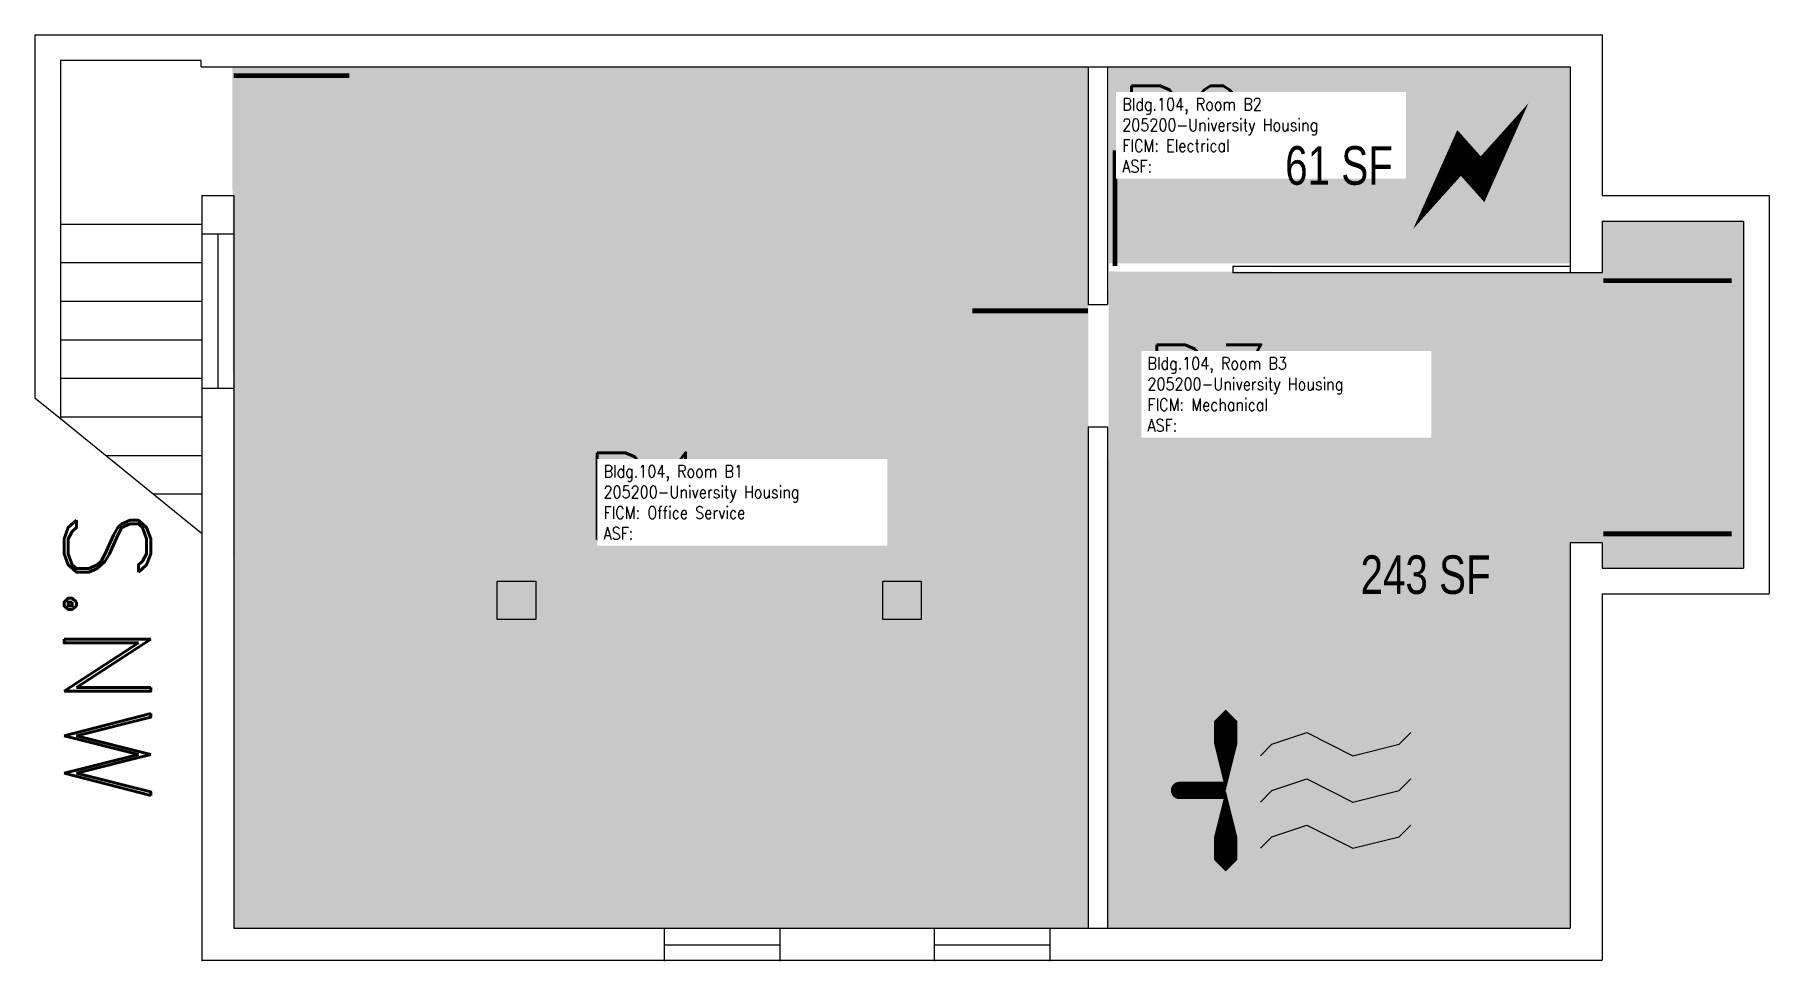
# Model space of a CAD drawing. Header units: inches. Extents: x -52 to 488, y 0 to 2108.
# Drawn here: x -52 to 488, y 1820 to 2108 of the extents above; entities outside this region: 2.
import ezdxf
from ezdxf.enums import TextEntityAlignment as Align

# ---------------------------------------------------------------- set-up
doc = ezdxf.new("R2010")
doc.units = ezdxf.units.IN
doc.header["$LTSCALE"] = 100
doc.header["$MEASUREMENT"] = 0
doc.layers.get('0').update_dxf_attribs({"linetype": 'CONTINUOUS'})
for name, color, linetype in [('A-DOOR', 2, 'CONTINUOUS'), ('A-FLOR', 3, 'CONTINUOUS'), ('A-GLAZ', 1, 'CONTINUOUS'), ('A-GLAZ-SILL', 2, 'CONTINUOUS'), ('A-IDEN-ICON', 4, 'CONTINUOUS'), ('A-IDEN-RNUM', 7, 'CONTINUOUS'), ('A-IDEN-SNUM', 4, 'CONTINUOUS'), ('A-IDEN-TEXT', 4, 'CONTINUOUS'), ('A-IDEN-VNUM', 4, 'CONTINUOUS'), ('A-WALL', 5, 'CONTINUOUS'), ('AREA-TEXT', 3, 'CONTINUOUS'), ('Rooms-Category-Color', 7, 'CONTINUOUS'), ('Rooms-College-Color', 7, 'CONTINUOUS'), ('Rooms-Department-Color', 7, 'CONTINUOUS'), ('Rooms-Division-Color', 7, 'CONTINUOUS'), ('Rooms-Information', 7, 'CONTINUOUS')]:
    doc.layers.add(name, color=color, linetype=linetype)
doc.styles.add('AREA', font='arial.ttf', dxfattribs={"width": 0.75, "height": 24})
doc.styles.add('ROOMSNUMBER', font='TXT.SHX', dxfattribs={"height": 1})
doc.styles.add('ROOMVNUMBER', font='simplex.shx', dxfattribs={"width": 0.85})
doc.styles.add('TEXT', font='ROMAND')

# ---------------------------------------------------------------- blocks, each defined once
blk = doc.blocks.new('CPMECH')
for p, q in [((0.005, 0.025), (0.015, 0.035)), ((0.015, 0.035), (0.045, 0.045)), ((0.045, 0.045), (0.085, 0.025)), ((0.085, 0.025), (0.125, 0.035)), ((0.125, 0.035), (0.135, 0.045)), ((0.015, -0.005), (0.045, 0.005)), ((0.045, 0.005), (0.085, -0.015)), ((0.125, -0.005), (0.135, 0.005)), ((0.005, -0.015), (0.015, -0.005)), ((0.085, -0.015), (0.125, -0.005)), ((0.005, -0.055), (0.015, -0.045)), ((0.015, -0.045), (0.045, -0.035)), ((0.045, -0.035), (0.085, -0.055)), ((0.085, -0.055), (0.125, -0.045)), ((0.125, -0.045), (0.135, -0.035))]:
    blk.add_line(p, q)
for points in [[(-0.025, -0.005, 0, 0.02, 0), (-0.025, 0.035, 0.02, 0.02, 0), (-0.025, 0.055, 0.02, 0, 0), (-0.025, 0.065, 0, 0, 0)], [(-0.025, -0.005, 0, 0.02, 0), (-0.025, -0.045, 0.02, 0.02, 0), (-0.025, -0.065, 0.02, 0, 0), (-0.025, -0.075, 0, 0, 0)]]:
    blk.add_lwpolyline(points, format="xyseb")
at = {"const_width": 0.0075}
blk.add_lwpolyline([(-0.0682, -0.0069, 1), (-0.0618, -0.0031, 1)], format="xyb", close=True, dxfattribs=at)
at = {"const_width": 0.015}
blk.add_lwpolyline([(-0.025, -0.005), (-0.065, -0.005)], dxfattribs=at)
blk = doc.blocks.new('Cpelect')
at = {"color": 0, "linetype": 'ByBlock'}
blk.add_lwpolyline([(0.0623, 0.0629, 0, 0.03, 0), (0.0105, -0.0168, 0.03, 0.03, 0), (-0.0105, 0.0068, 0.03, 0, 0), (-0.0623, -0.0729, 0.03, 0, 0)], format="xyseb", dxfattribs=at)

msp = doc.modelspace()

# ---------------------------------------------------------------- hatches: boundary and pattern name
at = {"layer": 'Rooms-Category-Color', "true_color": 0xfa9ba3}
msp.add_hatch(color=241, dxfattribs=at).paths.add_polyline_path([(9.51, 2097.83), (10, 1830), (276, 1830), (276, 2098)])
at = {"layer": 'Rooms-Category-Color', "true_color": 0xadadad}
for points in [[(282.4, 2097.83), (282.4, 2036.82), (425.7, 2036.82), (425.7, 2097.83)], [(282.4, 2034.33), (436, 2034), (436, 2050), (480, 2050), (480, 1942), (436, 1942), (436, 1950), (426, 1950), (426, 1830), (282, 1830)]]:
    msp.add_hatch(color=253, dxfattribs=at).paths.add_polyline_path(points)
at = {"layer": 'Rooms-College-Color', "true_color": 0xadadad}
for points in [[(9.51, 2097.83), (10, 1830), (276, 1830), (276, 2098)], [(282.4, 2097.83), (282.4, 2036.82), (425.7, 2036.82), (425.7, 2097.83)], [(282.4, 2034.33), (436, 2034), (436, 2050), (480, 2050), (480, 1942), (436, 1942), (436, 1950), (426, 1950), (426, 1830), (282, 1830)]]:
    msp.add_hatch(color=253, dxfattribs=at).paths.add_polyline_path(points)
at = {"layer": 'Rooms-Department-Color', "true_color": 0x604aed}
msp.add_hatch(color=173, dxfattribs=at).paths.add_polyline_path([(9.51, 2097.83), (10, 1830), (276, 1830), (276, 2098)])
at = {"layer": 'Rooms-Department-Color', "true_color": 0xacacac}
for points in [[(282.4, 2097.83), (282.4, 2036.82), (425.7, 2036.82), (425.7, 2097.83)], [(282.4, 2034.33), (436, 2034), (436, 2050), (480, 2050), (480, 1942), (436, 1942), (436, 1950), (426, 1950), (426, 1830), (282, 1830)]]:
    msp.add_hatch(color=253, dxfattribs=at).paths.add_polyline_path(points)
at = {"layer": 'Rooms-Division-Color', "true_color": 0x604aed}
msp.add_hatch(color=173, dxfattribs=at).paths.add_polyline_path([(9.51, 2097.83), (10, 1830), (276, 1830), (276, 2098)])
at = {"layer": 'Rooms-Division-Color', "true_color": 0xadadad}
for points in [[(282.4, 2097.83), (282.4, 2036.82), (425.7, 2036.82), (425.7, 2097.83)], [(282.4, 2034.33), (436, 2034), (436, 2050), (480, 2050), (480, 1942), (436, 1942), (436, 1950), (426, 1950), (426, 1830), (282, 1830)]]:
    msp.add_hatch(color=253, dxfattribs=at).paths.add_polyline_path(points)

# ---------------------------------------------------------------- linework, layer by layer
at = {"layer": 'A-DOOR'}
msp.add_line((321.04, 2036, 6), (321.04, 2033.9, 6), dxfattribs=at)
at = {"layer": 'A-DOOR', "elevation": 6}
for points in [[(9.99, 2095.25, 1.5, 1.5, 0), (45.99, 2095.25, 0, 0, 0), (45.99, 2094.5, 0, 0, -0.414214), (8.49, 2060, 0, 0, -0.414214)], [(284.32, 2036.07, 1.5, 1.5, 0), (284.32, 2072.07, 0, 0, 0), (285.07, 2072.07, 0, 0, -0.414214), (319.57, 2034.57, 0, 0, -0.414214)], [(436.28, 2031.5, 1.5, 1.5, 0), (476.28, 2031.5, 0, 0, 0), (476.28, 2032.25, 0, 0, -0.414214), (436.28, 1992.25, 0, 0, -0.414214)], [(275.92, 2022.11, 1.5, 1.5, 0), (239.92, 2022.11, 0, 0, 0), (239.92, 2021.36, 0, 0, 0.414214), (277.42, 1986.86, 0, 0, 0.414214)], [(436.28, 1952.7, 1.5, 1.5, 0), (476.28, 1952.7, 0, 0, 0), (476.28, 1951.95, 0, 0, 0.414214), (436.28, 1991.95, 0, 0, 0.414214)]]:
    msp.add_lwpolyline(points, format="xyseb", dxfattribs=at)
at = {"layer": 'A-FLOR'}
for p, q in [((0, 2049, 6), (-44, 2049, 6)), ((0, 2037, 6), (-44, 2037, 6)), ((0, 2025, 6), (-44, 2025, 6)), ((0, 2013, 6), (-44, 2013, 6)), ((0, 2001, 6), (-44, 2001, 6)), ((0, 1989, 6), (-44, 1989, 6)), ((-0.14, 1952.96, 6), (-44, 1988.48, 6)), ((0, 1977, 6), (-29.83, 1977, 6)), ((0, 1965, 6), (-15.01, 1965, 6))]:
    msp.add_line(p, q, dxfattribs=at)
at = {"layer": 'A-GLAZ'}
for p, q in [((5, 2046, 6), (5, 1997.81, 6)), ((144, 1824.85, 6), (179.77, 1824.85, 6)), ((228, 1824.85, 6), (263.87, 1824.85, 6))]:
    msp.add_line(p, q, dxfattribs=at)
at = {"layer": 'A-GLAZ-SILL'}
for p, q in [((0, 2046, 6), (0, 1998, 6)), ((10, 2046, 6), (10, 1998, 6)), ((144, 1830, 6), (180, 1830, 6)), ((228, 1830, 6), (264, 1830, 6)), ((144, 1820, 6), (180, 1820, 6)), ((228, 1820, 6), (264, 1820, 6))]:
    msp.add_line(p, q, dxfattribs=at)
at = {"layer": 'A-WALL'}
for p, q in [((-52, 2108, 6), (436, 2108, 6)), ((-52, 2108, 6), (-52, 1994.95, 6)), ((436, 2108, 6), (436, 2058, 6)), ((-0.19, 2100, 6), (-44, 2100, 6)), ((-44, 2100, 6), (-44, 1988.48, 6)), ((-0.19, 2098, 6), (-0.19, 2100, 6)), ((-0.19, 2098, 6), (426, 2098, 6)), ((276, 2098, 6), (276, 2024.1, 6)), ((282, 2098, 6), (282, 2024.1, 6)), ((426, 2098, 6), (426, 2034, 6)), ((0, 2058, 6), (10, 2058, 6)), ((0, 2058, 6), (0, 2046, 6)), ((10, 2058, 6), (10, 2046, 6)), ((436, 2058, 6), (488, 2058, 6)), ((488, 2058, 6), (488, 1934, 6)), ((436, 2050, 6), (480, 2050, 6)), ((436, 2050, 6), (436, 2034, 6)), ((480, 2050, 6), (480, 1942, 6)), ((0, 2046, 6), (10, 2046, 6)), ((321.04, 2036, 6), (426, 2036, 6)), ((321.04, 2034, 6), (436, 2034, 6)), ((275.83, 2024.1, 6), (282, 2024.1, 6)), ((-44, 1988.48, 6), (-52, 1994.95, 6)), ((0, 1998, 6), (10, 1998, 6)), ((0, 1998, 6), (0, 1819.7, 6)), ((10, 1998, 6), (10, 1830, 6)), ((276, 1986, 6), (276, 1830, 6)), ((276, 1986, 6), (282, 1986, 6)), ((282, 1986, 6), (282, 1830, 6)), ((426, 1950, 6), (436, 1950, 6)), ((426, 1950, 6), (426, 1830, 6)), ((436, 1950, 6), (436, 1942, 6)), ((436, 1942, 6), (480, 1942, 6)), ((92, 1938), (104, 1938)), ((92, 1926), (92, 1938)), ((104, 1938), (104, 1926)), ((212, 1938), (224, 1938)), ((212, 1926), (212, 1938)), ((224, 1938), (224, 1926)), ((436, 1934, 6), (488, 1934, 6)), ((436, 1934, 6), (436, 1820, 6)), ((104, 1926), (92, 1926)), ((224, 1926), (212, 1926)), ((10, 1830, 6), (144, 1830, 6)), ((144, 1830, 6), (144, 1819.7, 6)), ((180, 1830, 6), (180, 1819.7, 6)), ((180, 1830, 6), (228, 1830, 6)), ((228, 1830, 6), (228, 1819.7, 6)), ((264, 1830, 6), (264, 1819.7, 6)), ((264, 1830, 6), (426, 1830, 6)), ((0, 1820, 6), (144, 1820, 6)), ((180, 1820, 6), (228, 1820, 6)), ((264, 1820, 6), (436, 1820, 6)), ((0, 0), (1, 0)), ((0, 0), (1, 0))]:
    msp.add_line(p, q, dxfattribs=at)

# ---------------------------------------------------------------- block references
at = {"layer": 'A-IDEN-ICON'}
for name, p, xscale, yscale, zscale in [('Cpelect', (395.08, 2068.57), 288, 288, 288), ('CPMECH', (327.78, 1874.66, 6), 360, 360, 360)]:
    msp.add_blockref(name, p, dxfattribs=dict(at, xscale=xscale, yscale=yscale, zscale=zscale))

# ---------------------------------------------------------------- texts
at = {"layer": 'A-IDEN-RNUM', "style": 'ROOMSNUMBER', "width": 0.85}
for s, p in [('00B2-00', (305.7, 2078.64, 6)), ('00B3-00', (313.53, 1998.04, 6)), ('00B1-00', (139.3, 1964.42, 6))]:
    msp.add_text(s, height=1, dxfattribs=at).set_placement(p, align=Align.MIDDLE)
at = {"layer": 'A-IDEN-SNUM', "style": 'ROOMSNUMBER', "width": 0.85}
for s, p in [('104000B200', (305.7, 2078.64, 6)), ('104000B300', (313.53, 1998.04, 6)), ('104000B100', (139.3, 1964.42, 6))]:
    msp.add_text(s, height=1, dxfattribs=at).set_placement(p, align=Align.MIDDLE)
at = {"layer": 'A-IDEN-TEXT', "style": 'TEXT'}
msp.add_text('S.NW', height=27, rotation=270, dxfattribs=at).set_placement((-29.37, 1914.7, 6), align=Align.MIDDLE)
at = {"layer": 'A-IDEN-VNUM', "style": 'ROOMVNUMBER', "width": 0.85}
for s, p in [('B2', (305.7, 2078.64, 6)), ('B3', (313.53, 1998.04, 6)), ('B1', (139.3, 1964.42, 6))]:
    msp.add_text(s, height=27, dxfattribs=at).set_placement(p, align=Align.MIDDLE)
at = {"layer": 'AREA-TEXT', "style": 'AREA', "width": 0.75}
for s, p in [('61 SF', (354.05, 2067.32)), ('495 SF', (142.75, 1964)), ('243 SF', (381, 1940))]:
    msp.add_text(s, height=12, dxfattribs=at).set_placement(p, align=Align.MIDDLE_CENTER)

# ---------------------------------------------------------------- next in the draw order: texts
at = {"layer": 'Rooms-Information', "char_height": 3.8571, "width": 86.4, "attachment_point": 7, "style": 'ROOMVNUMBER', "bg_fill": 3, "box_fill_scale": 1.5, "bg_fill_color": 256, "bg_fill_true_color": 13158600, "bg_fill_transparency": 0}
for s, insert in [('Bldg.104, Room B2^M^J205200-University Housing^M^JFICM: Electrical^M^JASF: ', (286.57, 2065.14, 6)), ('Bldg.104, Room B3^M^J205200-University Housing^M^JFICM: Mechanical^M^JASF: ', (294.41, 1984.54, 6)), ('Bldg.104, Room B1^M^J205200-University Housing^M^JFICM: Office Service^M^JASF: ', (125.09, 1950.92, 6))]:
    msp.add_mtext(s, dxfattribs=dict(at, insert=insert))

doc.saveas('drawing.dxf')
